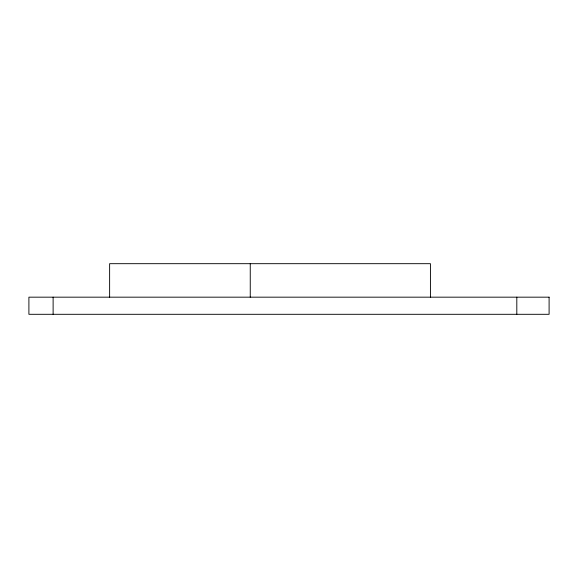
<?xml version="1.0" encoding="UTF-8"?>
<svg xmlns="http://www.w3.org/2000/svg" width="578" height="578" viewBox="0 0 578 578"><rect width="100%" height="100%" fill="white"/><g stroke="black" fill="none" stroke-linecap="round" stroke-linejoin="round"><path stroke-width="0.87" d="M516.811 297.171L516.811 314.302M430.429 297.171L430.429 263.684L109.625 263.684L109.625 297.171M250.252 263.691L250.252 297.171M53.118 297.171L53.118 314.302M549.1 297.171L28.9 297.171L28.9 314.302L549.1 314.302L549.1 297.171"/></g></svg>
